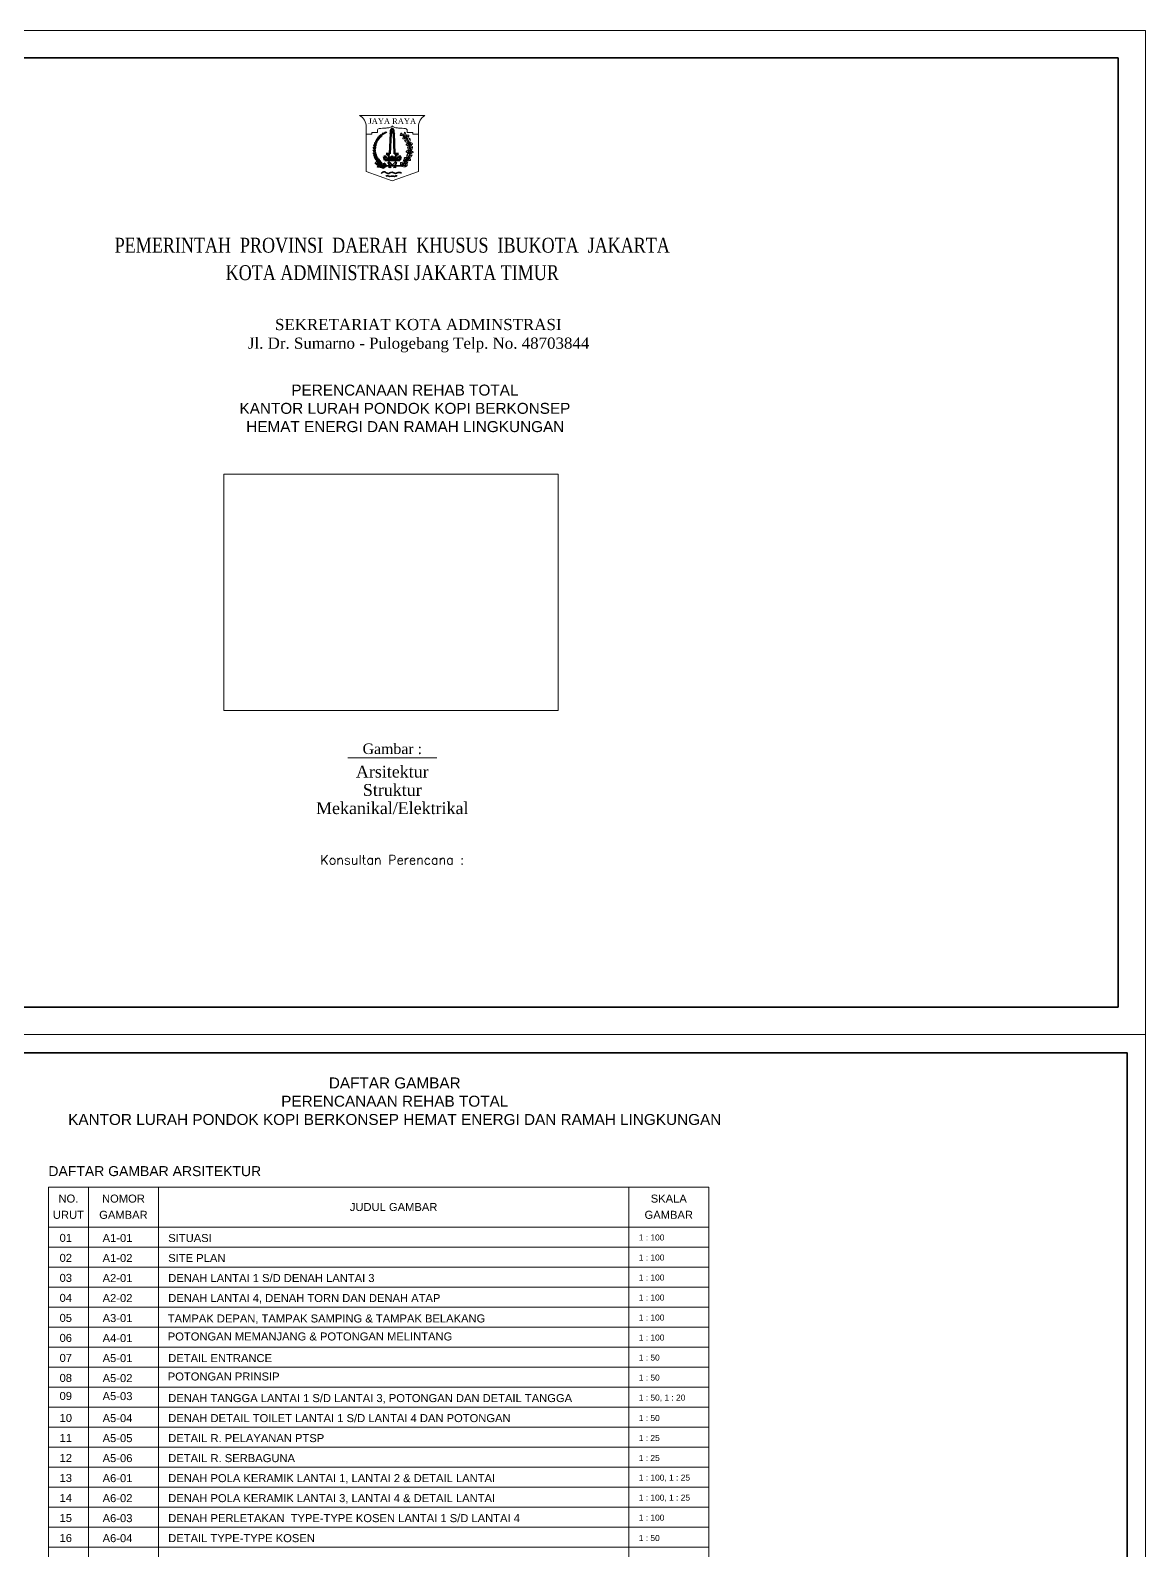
# Model space of a CAD drawing. Header units: millimetres. Extents: x -11 to 1625, y -267 to 195.
# Drawn here: x 1564.1 to 1625.2, y 89.7 to 173 of the extents above; entities that cross this region are included whole.
import ezdxf
from ezdxf.enums import TextEntityAlignment as Align

# ---------------------------------------------------------------- set-up
doc = ezdxf.new("R2010")
doc.units = ezdxf.units.MM
for name, color, linetype, lineweight in [('ars', 11, 'Continuous', 5), ('grs-kop', 1, 'Continuous', 35), ('kop', 7, 'Continuous', 20), ('logo', 7, 'Continuous', 50), ('ME', 7, 'Continuous', 15), ('not', 7, 'Continuous', 20), ('tem', 5, 'Continuous', 20), ('u', 6, 'Continuous', 20)]:
    doc.layers.add(name, color=color, linetype=linetype, lineweight=lineweight)
doc.styles.add('2', font='ROMANT.shx')
doc.styles.add('COM', font='complex.shx')
doc.styles.add('R', font='romantic.ttf')
doc.styles.get("Standard").update_dxf_attribs({"font": 'ARIALUNI.TTF'})
doc.styles.add('times', font='times.ttf')
picture_1 = doc.add_image_def('image6.jpg', size_in_pixel=(1191, 842))

msp = doc.modelspace()

# ---------------------------------------------------------------- linework, layer by layer
at = {"layer": 'ars', "color": 11}
for p, q in [((1584.6440775, 167.1840347), (1584.5793054, 167.2226974)), ((1584.6761195, 167.1743112), (1584.6872321, 167.137309)), ((1584.7894251, 166.997511), (1584.724653, 167.0361737)), ((1584.7894251, 166.997511), (1584.7959316, 167.0726635)), ((1584.845584, 166.8497824), (1584.8755251, 166.8202606)), ((1584.8808298, 166.846715), (1584.8799763, 166.8080896)), ((1584.9325069, 166.5889992), (1584.883137, 166.646033)), ((1584.9325069, 166.5889992), (1584.9551587, 166.6609515)), ((1584.685321, 165.7776867), (1584.6844801, 165.8531157)), ((1584.7233006, 165.8238055), (1584.7892514, 165.8604214)), ((1584.8996893, 166.1699136), (1584.862806, 166.2357153)), ((1584.8996893, 166.1699136), (1584.9474315, 166.2283167)), ((1584.9238481, 166.3919542), (1584.9351949, 166.3514665)), ((1584.9526966, 166.4302382), (1584.9387485, 166.394209)), ((1584.5195823, 165.625129), (1584.5946164, 165.6328835))]:
    msp.add_line(p, q, dxfattribs=at)
for centre, radius, start, end in [((1584.022731, 166.4585954), 1.0352709, 114.085604242, 237.632514007), ((1583.5127922, 167.3059595), 0.0897895, 117.740605592, 182.201942085), ((1583.3812748, 167.3819791), 0.0897895, 297.740605592, 2.201942085), ((1583.5607955, 167.3430074), 0.0718316, 113.400686667, 177.86202316), ((1583.4604854, 167.4116106), 0.0718316, 293.400686667, 357.86202316), ((1583.5313798, 167.2876794), 0.0718316, 61.681084802, 126.142421296), ((1583.5215741, 167.4456096), 0.0718316, 293.400686667, 357.86202316), ((1583.6218842, 167.3770064), 0.0718316, 113.400686667, 177.86202316), ((1583.5924685, 167.3216784), 0.0718316, 61.681084802, 126.142421296), ((1583.5841781, 167.442921), 0.0718316, 241.681084802, 306.142421296), ((1583.6593617, 167.3629412), 0.0718316, 80.936849541, 145.398186035), ((1583.611551, 167.474667), 0.0718316, 260.936849541, 325.398186035), ((1584.8172123, 167.3203949), 0.2030952, 151.181879908, 225.995647049), ((1584.4981768, 167.2722093), 0.2030952, 331.181879908, 45.995647049), ((1583.072726, 166.5791733), 0.1558845, 172.399490049, 236.860826543), ((1582.832993, 166.4692623), 0.1558845, 352.399490049, 56.860826543), ((1583.0985212, 166.7122732), 0.1558845, 164.619036116, 229.08037261), ((1582.8461157, 166.6358285), 0.1558845, 344.619036116, 49.08037261), ((1583.1427653, 166.4626132), 0.1558845, 120.679888184, 185.141224678), ((1582.9079693, 166.5827098), 0.1558845, 300.679888184, 5.141224678), ((1583.115277, 166.818818), 0.1247076, 158.864860204, 223.326196697), ((1582.93576, 166.7380814), 0.1558845, 292.899434252, 357.360770745), ((1583.1521361, 166.5873043), 0.1558845, 112.899434252, 177.360770745), ((1582.9082385, 166.7782155), 0.1247076, 338.864860204, 43.326196697), ((1582.9877941, 166.8524154), 0.1247076, 287.145258339, 351.606594833), ((1583.1479291, 166.7150463), 0.1247076, 107.145258339, 171.606594833), ((1583.1634997, 166.9130397), 0.1247076, 150.299630304, 214.760966797), ((1582.9527232, 166.9037254), 0.1247076, 330.299630304, 34.760966797), ((1583.0424425, 166.9652491), 0.1247076, 278.580028439, 343.041364932), ((1583.1803324, 166.8055624), 0.1247076, 98.580028439, 163.041364932), ((1583.2138372, 167.002701), 0.1247076, 145.798930762, 210.260267256), ((1583.0029797, 167.0099553), 0.1247076, 325.798930762, 30.260267256), ((1583.0972502, 167.0642489), 0.1247076, 274.079328897, 338.540665391), ((1583.2221842, 166.8942342), 0.1247076, 94.079328897, 158.540665391), ((1583.2756522, 167.0836065), 0.1247076, 139.367906396, 203.82924289), ((1583.0669341, 167.1144326), 0.1247076, 319.367906396, 23.82924289), ((1583.2717976, 166.9748872), 0.1247076, 87.648304532, 152.109641025), ((1583.1666927, 167.1578256), 0.1247076, 267.648304532, 332.109641025), ((1583.3440894, 167.15845), 0.1247076, 133.841635436, 198.302971929), ((1583.13931, 167.2092328), 0.1247076, 313.841635436, 18.302971929), ((1583.3297828, 167.0506073), 0.1247076, 82.122033571, 146.583370065), ((1583.2427838, 167.2428172), 0.1247076, 262.122033571, 326.583370065), ((1583.4054063, 167.2167733), 0.1122368, 126.6239457, 191.085282193), ((1583.2283075, 167.2852713), 0.1122368, 306.6239457, 11.085282193), ((1583.380438, 167.1221017), 0.1122368, 74.904343835, 139.365680329), ((1583.3244935, 167.3035574), 0.1122368, 254.904343835, 319.365680329), ((1583.4506858, 167.2686416), 0.0897895, 123.960955418, 188.422291911), ((1583.3117058, 167.3299633), 0.0897895, 303.960955418, 8.422291911), ((1583.4272139, 167.1939141), 0.0897895, 72.241353553, 136.702690047), ((1583.3892512, 167.3410013), 0.0897895, 252.241353553, 316.702690047), ((1583.4813615, 167.2342152), 0.0897895, 66.021003727, 130.482340221), ((1583.4595596, 167.3845498), 0.0897895, 246.021003727, 310.482340221), ((1583.5230893, 167.408922), 0.0718316, 241.681084802, 306.142421296), ((1583.9054818, 166.4585954), 1.0352709, 302.367485993, 44.485129178), ((1584.5504598, 167.3765247), 0.1565084, 235.515356547, 280.620704982), ((1584.4497702, 167.2194755), 0.1295752, 1.424824002, 71.624042141), ((1584.6958074, 167.190001), 0.1565084, 235.515356547, 280.620704982), ((1584.6558672, 166.7772899), 0.2030952, 20.912298277, 95.726065417), ((1584.8253207, 167.0518642), 0.2030952, 200.912298277, 275.726065417), ((1584.5951178, 167.0329518), 0.1295752, 1.424824002, 71.624042141), ((1584.8742838, 167.1758656), 0.1295752, 162.594618242, 232.793836381), ((1584.9040145, 166.8011427), 0.1565084, 217.228805061, 262.334153497), ((1584.6880044, 167.1860064), 0.1565084, 313.597955401, 358.703303836), ((1585.006526, 166.577459), 0.2030952, 171.16409051, 245.977857651), ((1584.7231632, 166.4231507), 0.2030952, 351.16409051, 65.977857651), ((1584.7591326, 166.683618), 0.1295752, 343.138272516, 53.337490655), ((1585.0601295, 166.9421051), 0.2030952, 133.199859521, 208.013626662), ((1584.7418019, 166.9947654), 0.2030952, 313.199859521, 28.013626662), ((1585.0540297, 166.7447027), 0.1295752, 150.067888034, 220.267106173), ((1585.1537573, 166.4589123), 0.2030952, 113.302680448, 188.116447589), ((1584.8723545, 166.6167664), 0.2030952, 293.302680448, 8.116447589), ((1584.8743842, 166.7950052), 0.1565084, 301.071225192, 346.176573628), ((1582.8428682, 166.3007066), 0.1558845, 2.292602346, 66.75393884), ((1583.0601525, 166.4501719), 0.1558845, 182.292602346, 246.75393884), ((1582.874801, 166.1414143), 0.1558845, 12.662776115, 77.124112609), ((1583.0616312, 166.3275508), 0.1558845, 192.662776115, 257.124112609), ((1583.0760679, 166.2290704), 0.1558845, 200.215146733, 264.676483227), ((1582.9153228, 166.019993), 0.1558845, 20.215146733, 84.676483227), ((1582.9728155, 165.8962216), 0.1558845, 26.160105793, 90.621442287), ((1583.1110413, 166.1208234), 0.1558845, 206.160105793, 270.621442287), ((1583.1491765, 166.3473785), 0.1558845, 130.573000481, 195.034336975), ((1582.8972381, 166.4253488), 0.1558845, 310.573000481, 15.034336975), ((1583.1677046, 166.2424615), 0.1558845, 140.94317425, 205.404510744), ((1583.0339613, 165.7936037), 0.1558845, 28.507978688, 92.969315182), ((1583.1628699, 166.0236796), 0.1558845, 208.507978688, 272.969315182), ((1582.9058463, 166.2738075), 0.1558845, 320.94317425, 25.404510744), ((1583.2024157, 166.1407337), 0.1558845, 140.94317425, 205.404510744), ((1582.9405574, 166.1720797), 0.1558845, 320.94317425, 25.404510744), ((1583.1115577, 165.6913836), 0.1558845, 40.031084611, 104.492421104), ((1583.1919073, 165.9425733), 0.1558845, 220.031084611, 284.492421104), ((1583.2458381, 166.0460822), 0.1558845, 146.902841606, 211.3641781), ((1582.9821405, 166.0500704), 0.1558845, 326.902841606, 31.3641781), ((1583.2001204, 165.5974217), 0.1558845, 49.200624763, 113.661961256), ((1583.2394146, 165.8582057), 0.1558845, 229.200624763, 293.661961256), ((1583.304344, 165.9486558), 0.1558845, 146.695261362, 211.156597855), ((1583.0406626, 165.9535993), 0.1558845, 326.695261362, 31.156597855), ((1583.3668267, 165.8679951), 0.1558845, 144.863524868, 209.324861361), ((1583.103438, 165.8813645), 0.1558845, 324.863524868, 29.324861361), ((1583.4383807, 165.7908857), 0.1558845, 144.490266697, 208.951603191), ((1583.1750847, 165.8059707), 0.1558845, 324.490266697, 28.951603191), ((1583.5179075, 165.7333732), 0.1558845, 156.180256718, 220.641593211), ((1583.2570163, 165.6947973), 0.1558845, 336.180256718, 40.641593211), ((1584.5657391, 165.6426773), 0.1565084, 158.869570005, 203.974918441), ((1584.3896801, 165.7043706), 0.1295752, 284.77903746, 354.978255599), ((1584.760495, 165.7876512), 0.2030952, 137.107603045, 211.921370185), ((1584.4393188, 165.818495), 0.2030952, 317.107603045, 31.921370185), ((1584.710721, 165.5753558), 0.1295752, 83.443224238, 153.642442377), ((1584.7673925, 165.6353251), 0.156227, 69.896176246, 144.709943387), ((1584.6935728, 165.8722883), 0.156227, 249.896176246, 324.709943387), ((1584.8006191, 165.9580281), 0.1565084, 176.98724408, 222.092592516), ((1584.6141044, 165.9619137), 0.1295752, 302.896711536, 13.095929675), ((1584.9583688, 166.1282699), 0.2030952, 153.08913128, 227.902898421), ((1584.9144687, 166.3834511), 0.1565084, 205.620093584, 250.725442019), ((1584.6411136, 166.0694929), 0.2030952, 333.08913128, 47.902898421), ((1584.9186222, 165.8531454), 0.1295752, 106.581788982, 176.781007121), ((1584.822899, 166.0132701), 0.1565084, 257.585126141, 302.690474576), ((1584.7489012, 166.2974845), 0.1295752, 331.529561039, 41.728779178), ((1584.8498313, 166.2375323), 0.2030952, 271.020022546, 345.833789687), ((1585.0503657, 165.9847647), 0.2030952, 91.020022546, 165.833789687), ((1585.070327, 166.2693829), 0.1295752, 128.278119384, 198.477337523), ((1584.9221892, 166.3827761), 0.1565084, 279.281456543, 324.386804978), ((1583.2882898, 165.5227317), 0.1558845, 44.422275203, 108.883611697), ((1583.3491711, 165.7793361), 0.1558845, 224.422275203, 288.883611697), ((1583.4903787, 165.6186892), 0.0408658, 237.632514007, 270), ((1584.4378341, 165.6186892), 0.0408658, 270, 302.367485993), ((1584.6856201, 165.7602147), 0.1565084, 234.446561396, 279.551909832)]:
    msp.add_arc(centre, radius, start, end, dxfattribs=at)
for points, start_tangent, end_tangent in [([(1584.4912084, 167.3179378), (1584.5041635, 167.2733792), (1584.4618471, 167.2475182), (1584.4094579, 167.2459137), (1584.4000979, 167.2884952), (1584.4343175, 167.3422053), (1584.4473381, 167.3701392), (1584.49048, 167.346414), (1584.4912084, 167.3179378)], (0.7144417313, -0.6996949425), (0.7144417313, -0.6996949425)), ([(1584.636556, 167.1314141), (1584.6495111, 167.0868555), (1584.6071946, 167.0609945), (1584.5548055, 167.05939), (1584.5454455, 167.1019715), (1584.5796651, 167.1556816), (1584.5926857, 167.1836155), (1584.6358276, 167.1598903), (1584.636556, 167.1314141)], (0.7144417313, -0.6996949425), (0.7144417313, -0.6996949425)), ([(1584.8293726, 166.7641058), (1584.8276923, 166.7177325), (1584.7793985, 166.7064552), (1584.7291516, 166.7213698), (1584.7336251, 166.7647378), (1584.7829691, 166.8049984), (1584.804097, 166.8274362), (1584.8376159, 166.7913725), (1584.8293726, 166.7641058)], (0.4588188177, -0.888529849), (0.4588188177, -0.888529849)), ([(1584.7701772, 167.1998189), (1584.7987508, 167.1632559), (1584.8444727, 167.1824646), (1584.876406, 167.2240274), (1584.8473343, 167.2565178), (1584.7837538, 167.260161), (1584.7534792, 167.2659307), (1584.7475017, 167.2170597), (1584.7701772, 167.1998189)], (0.1499010913, -0.9887009977), (0.1499010913, -0.9887009977)), ([(1584.9575968, 166.790666), (1584.9775598, 166.7487759), (1585.0263597, 166.7576105), (1585.0665475, 166.7912577), (1585.0452149, 166.8292802), (1584.9839382, 166.8466269), (1584.9556356, 166.8588257), (1584.9392005, 166.8124146), (1584.9575968, 166.790666)], (-0.0681116795, -0.997677703), (-0.0681116795, -0.997677703)), ([(1584.495051, 165.6867948), (1584.4546895, 165.6638982), (1584.419754, 165.6990974), (1584.4060925, 165.7496994), (1584.4453607, 165.7686413), (1584.5055222, 165.7477525), (1584.5357082, 165.7415358), (1584.522589, 165.6940807), (1584.495051, 165.6867948)], (-0.5157607906, -0.8567326344), (-0.5157607906, -0.8567326344)), ([(1584.7197165, 165.9779764), (1584.6884763, 165.9436638), (1584.644327, 165.9662539), (1584.6156071, 166.0100988), (1584.6470381, 166.0403128), (1584.7107126, 166.039168), (1584.7413351, 166.0426465), (1584.7436235, 165.9934645), (1584.7197165, 165.9779764)], (-0.2237714714, -0.9746416411), (-0.2237714714, -0.9746416411)), ([(1584.7146519, 165.6821102), (1584.6841203, 165.6471656), (1584.7115913, 165.6058761), (1584.7584215, 165.5823363), (1584.7848596, 165.6170036), (1584.7764709, 165.6801334), (1584.7764393, 165.7109529), (1584.7273167, 165.7076254), (1584.7146519, 165.6821102)], (-0.9428173022, -0.333309968), (-0.9428173022, -0.333309968)), ([(1584.8339008, 166.3621917), (1584.8229233, 166.3171051), (1584.7733481, 166.3157765), (1584.7271302, 166.3404971), (1584.740239, 166.3820777), (1584.7966751, 166.4115855), (1584.821886, 166.4293128), (1584.8474622, 166.3872419), (1584.8339008, 166.3621917)], (0.2706374562, -0.9626813426), (0.2706374562, -0.9626813426)), ([(1584.8802871, 165.9528568), (1584.8659432, 165.9087256), (1584.9074293, 165.8815525), (1584.9597425, 165.8783085), (1584.9704311, 165.9205761), (1584.9379099, 165.9753312), (1584.9257702, 166.0036591), (1584.8819067, 165.9812962), (1584.8802871, 165.9528568)], (-0.7359982524, -0.6769834359), (-0.7359982524, -0.6769834359)), ([(1584.9978457, 166.3478583), (1585.0008327, 166.3015509), (1585.0494253, 166.2916396), (1585.0992318, 166.307965), (1585.0935373, 166.3511896), (1585.0430778, 166.390043), (1585.0213257, 166.4118761), (1584.9888369, 166.3748818), (1584.9978457, 166.3478583)], (-0.4335852328, -0.9011125601), (-0.4335852328, -0.9011125601))]:
    msp.add_spline(points, degree=3, dxfattribs=dict(at, start_tangent=start_tangent, end_tangent=end_tangent))
for points in [[(1584.4495649, 165.5778234), (1584.5139483, 165.590164), (1584.6455365, 165.5851059), (1584.7419961, 165.5384107)], [(1584.4495649, 165.5778234), (1584.508384, 165.548878), (1584.636616, 165.5189187), (1584.7419961, 165.5384107)]]:
    msp.add_spline(points, degree=3, dxfattribs=at)
at = {"layer": 'grs-kop'}
for p, q in [((1623.7142732, 171.5001112), (1544.2139396, 171.5001112)), ((1623.7142732, 119.4998888), (1623.7142732, 171.5001112)), ((1544.2139396, 119.4998888), (1623.7142732, 119.4998888))]:
    msp.add_line(p, q, dxfattribs=at)
at = {"layer": 'grs-kop', "color": 1}
for p, q in [((1583.887483, 165.5267411), (1583.7495609, 165.7106372)), ((1583.9641064, 165.6188497), (1583.8312892, 165.7719403)), ((1583.9641064, 165.6188497), (1584.0969236, 165.7719403)), ((1584.0407298, 165.5267411), (1584.1786518, 165.7106372)), ((1583.887483, 165.5267411), (1583.8491713, 165.4756589)), ((1584.0407298, 165.5267411), (1584.0790415, 165.4756589))]:
    msp.add_line(p, q, dxfattribs=at)
msp.add_lwpolyline([(1583.4903787, 165.5778234), (1584.4378341, 165.5778234)], close=True, dxfattribs=at)
for points in [[(1583.8491713, 165.5778234), (1583.772548, 165.4756589)], [(1584.0790415, 165.5778234), (1584.1556648, 165.4756589)]]:
    msp.add_lwpolyline(points, dxfattribs=at)
at = {"layer": 'grs-kop', "color": 1, "const_width": 0.0550117}
msp.add_lwpolyline([(1581.5154519, 133.1651178), (1586.4127609, 133.1651178)], dxfattribs=at)
at = {"layer": 'grs-kop'}
msp.add_lwpolyline([(1542.214162, 117), (1624.214162, 117), (1624.214162, 64), (1542.214162, 64)], close=True, dxfattribs=at)
at = {"layer": 'grs-kop', "color": 1}
for centre, start, end in [((1583.7904267, 165.7412866), 36.869897646, 216.869897646), ((1584.137786, 165.7412866), 323.130102354, 143.130102354)]:
    msp.add_arc(centre, 0.0510823, start, end, dxfattribs=at)
for points in [[(1583.3506592, 165.1604826), (1583.5391446, 165.2546615), (1583.7276299, 165.1604826), (1583.9497734, 165.2277532), (1584.1449904, 165.1672096), (1584.3334758, 165.2210261), (1584.4613766, 165.1873908)], [(1583.6188707, 165.0074048), (1583.7206641, 165.0379222), (1583.8346726, 164.9992669), (1583.9629322, 165.0236807), (1584.0789766, 165.0013014), (1584.1604113, 165.0358877), (1584.2235232, 165.0135083)]]:
    msp.add_spline(points, degree=3, dxfattribs=at)
at = {"layer": 'kop'}
for p, q in [((1625.214162, 173), (1541.214162, 173)), ((1625.214162, 173), (1625.214162, 118)), ((1541.214162, 118), (1625.214162, 118))]:
    msp.add_line(p, q, dxfattribs=at)
at = {"layer": 'kop', "color": 7}
msp.add_line((1625.214162, 173), (1625.214162, 118), dxfattribs=at)
at = {"layer": 'kop'}
msp.add_lwpolyline([(1625.214162, 63), (1541.214162, 63), (1541.214162, 118), (1625.214162, 118)], close=True, dxfattribs=at)
at = {"layer": 'logo'}
for p, q in [((1583.8364008, 167.4167844), (1584.091812, 167.4167844)), ((1583.887483, 167.3657022), (1583.8364008, 166.2418926)), ((1583.9130241, 167.4372173), (1584.0151886, 167.4372173)), ((1584.0407298, 167.3657022), (1584.091812, 166.2418926)), ((1583.5043661, 166.0886459), (1583.6307366, 166.0886459)), ((1583.5043661, 166.0886459), (1583.5554484, 165.8843169)), ((1583.5554484, 165.8843169), (1584.3727644, 165.8843169)), ((1583.6307366, 166.2418926), (1583.8364008, 166.2418926)), ((1583.6307366, 166.2418926), (1583.6307366, 166.2367844)), ((1583.6307366, 166.2367844), (1583.6425365, 166.2367844)), ((1583.6307366, 166.0886459), (1583.6562778, 165.9864814)), ((1583.6562778, 165.9864814), (1584.271935, 165.9864814)), ((1583.8108596, 166.0375636), (1583.9130241, 166.0375636)), ((1584.0151886, 166.0375636), (1584.1173531, 166.0375636)), ((1584.091812, 166.2418926), (1584.2974761, 166.2418926)), ((1584.271935, 165.9864814), (1584.2974761, 166.0886459)), ((1584.2856763, 166.2367844), (1584.2974761, 166.2367844)), ((1584.2974761, 166.2418926), (1584.2974761, 166.2367844)), ((1584.2974761, 166.0886459), (1584.4238467, 166.0886459)), ((1584.3727644, 165.8843169), (1584.4238467, 166.0886459))]:
    msp.add_line(p, q, dxfattribs=at)
for points in [[(1583.9130241, 167.4372173), (1583.9072919, 167.4455867), (1583.9025617, 167.4534495), (1583.8987336, 167.4608815), (1583.8957079, 167.4679588), (1583.8933847, 167.4747574), (1583.8916643, 167.4813531), (1583.8904469, 167.4878222), (1583.8896326, 167.4942404), (1583.8891441, 167.5006709), (1583.8889941, 167.5071255), (1583.8892179, 167.513603), (1583.8898506, 167.5201022), (1583.8909276, 167.526622), (1583.8924839, 167.5331613), (1583.8945549, 167.5397189), (1583.8971757, 167.5462936), (1583.9004244, 167.5529667), (1583.9045506, 167.5601489), (1583.9098465, 167.5683332), (1583.9166047, 167.5780129), (1583.9251173, 167.589681), (1583.9356769, 167.6038305), (1583.9485758, 167.6209546), (1583.9641064, 167.6415463)], [(1584.0151886, 167.4372173), (1584.0209209, 167.4455867), (1584.0256511, 167.4534495), (1584.0294792, 167.4608815), (1584.0325049, 167.4679588), (1584.034828, 167.4747574), (1584.0365484, 167.4813531), (1584.0377659, 167.4878222), (1584.0385802, 167.4942404), (1584.0390687, 167.5006709), (1584.0392187, 167.5071255), (1584.0389949, 167.513603), (1584.0383621, 167.5201022), (1584.0372852, 167.526622), (1584.0357288, 167.5331613), (1584.0336579, 167.5397189), (1584.0310371, 167.5462936), (1584.0277883, 167.5529667), (1584.0236622, 167.5601489), (1584.0183662, 167.5683332), (1584.0116081, 167.5780129), (1584.0030954, 167.589681), (1583.9925358, 167.6038305), (1583.979637, 167.6209546), (1583.9641064, 167.6415463)]]:
    msp.add_lwpolyline(points, dxfattribs=at)
for centre, radius, start, end in [((1583.8177034, 167.3470048), 0.0722412, 15, 75), ((1584.1105094, 167.3470048), 0.0722412, 105, 165), ((1583.5149645, 165.9582788), 0.3063332, 15, 65.389428455), ((1583.9641064, 166.0375636), 0.0510823, 0, 180), ((1584.4132483, 165.9582788), 0.3063332, 114.610571545, 165)]:
    msp.add_arc(centre, radius, start, end, dxfattribs=at)
for points in [[(1583.3708853, 165.6298465), (1583.3281982, 165.6140471), (1583.247567, 165.6330064), (1583.1210866, 165.6804044), (1583.0341314, 165.7594011)], [(1583.6318946, 165.5778234), (1583.5987923, 165.642782), (1583.5294766, 165.7042977), (1583.5199929, 165.7341295)], [(1583.4104105, 165.5792886), (1583.3534943, 165.569809), (1583.3044831, 165.5492698), (1583.2206899, 165.5429501), (1583.1400587, 165.5619093)], [(1583.5210808, 165.5650692), (1583.4815557, 165.5413702), (1583.3993434, 165.5318906), (1583.3281982, 165.5318906), (1583.2918351, 165.522411)], [(1583.6318946, 165.5778234), (1583.5795779, 165.5492698), (1583.5495388, 165.5192511), (1583.4436115, 165.4813327), (1583.3977624, 165.4923922)], [(1583.600131, 165.6124672), (1583.5289858, 165.617207), (1583.4942037, 165.6361662), (1583.4420305, 165.6361662)]]:
    msp.add_spline(points, degree=3, dxfattribs=at)
at = {"layer": 'not'}
for p, q in [((1565.1324316, 109.6489268), (1565.1324316, 69.1020163)), ((1565.1324316, 109.6489268), (1601.2958924, 109.6489268)), ((1567.3241565, 109.6489268), (1567.3241565, 69.1020163)), ((1571.1596751, 109.6489268), (1571.1596751, 69.1020163)), ((1596.9124426, 109.6489268), (1596.9124426, 69.1020163)), ((1601.2958924, 109.6489268), (1601.2958924, 69.1020163)), ((1565.1324316, 107.4572019), (1601.2958924, 107.4572019)), ((1565.1324316, 106.3613395), (1601.2958924, 106.3613395)), ((1565.1324316, 105.265477), (1601.2958924, 105.265477)), ((1565.1324316, 104.1696146), (1601.2958924, 104.1696146)), ((1565.1324316, 103.0737521), (1601.2958924, 103.0737521)), ((1565.1324316, 101.9778897), (1601.2958924, 101.9778897)), ((1565.1324316, 100.8820272), (1601.2958924, 100.8820272)), ((1565.1324316, 99.7861648), (1601.2958924, 99.7861648)), ((1565.1324316, 98.6903023), (1601.2958924, 98.6903023)), ((1565.1324316, 97.5944399), (1601.2958924, 97.5944399)), ((1565.1324316, 96.4985774), (1601.2958924, 96.4985774)), ((1565.1324316, 95.402715), (1601.2958924, 95.402715)), ((1565.1324316, 94.3068525), (1601.2958924, 94.3068525)), ((1565.1324316, 93.2109901), (1601.2958924, 93.2109901)), ((1565.1324316, 92.1151276), (1601.2958924, 92.1151276)), ((1565.1324316, 91.0192652), (1601.2958924, 91.0192652)), ((1565.1324316, 89.9234028), (1601.2958924, 89.9234028))]:
    msp.add_line(p, q, dxfattribs=at)
at = {"layer": 'tem'}
for p, q in [((1585.7519852, 168.3362649), (1582.1762276, 168.3362649)), ((1582.5338034, 167.7232779), (1582.5338034, 165.2713299)), ((1582.8402969, 167.4167844), (1582.8402969, 167.3146199)), ((1582.8402969, 167.4167844), (1583.1467904, 167.4167844)), ((1583.1467904, 167.5189489), (1583.1467904, 167.4167844)), ((1584.7814224, 167.5189489), (1584.7814224, 167.4167844)), ((1585.0879159, 167.4167844), (1584.7814224, 167.4167844)), ((1585.0879159, 167.4167844), (1585.0879159, 167.3146199)), ((1585.3944094, 167.7232779), (1585.3944094, 165.2713299)), ((1582.5338034, 167.3146199), (1582.8402969, 167.3146199)), ((1585.3944094, 167.3146199), (1585.0879159, 167.3146199)), ((1582.5338034, 165.2713299), (1583.9641064, 164.7605074)), ((1583.9641064, 164.7605074), (1585.3944094, 165.2713299))]:
    msp.add_line(p, q, dxfattribs=at)
for centre, radius, start, end in [((1581.829598, 167.7232779), 0.7042053, 0, 60.512874327), ((1586.0986147, 167.7232779), 0.7042053, 119.487125673, 180), ((1583.2489549, 167.5189489), 0.1021645, 90, 180), ((1584.6792579, 167.5189489), 0.1021645, 0, 90)]:
    msp.add_arc(centre, radius, start, end, dxfattribs=at)
for points in [[(1583.9641064, 167.7743602), (1583.904399, 167.7149544), (1583.8244095, 167.6801108), (1583.6203339, 167.6514161), (1583.4306154, 167.6401432), (1583.2489549, 167.6211134)], [(1583.9641064, 167.7743602), (1584.0238138, 167.7149544), (1584.1038033, 167.6801108), (1584.3078789, 167.6514161), (1584.4975974, 167.6401432), (1584.6792579, 167.6211134)]]:
    msp.add_spline(points, degree=3, dxfattribs=at)

# ---------------------------------------------------------------- texts
at = {"color": 5, "style": 'R'}
for s, height, p in [('Gambar :', 0.57467532, (1583.9641064, 133.6651178)), ('Arsitektur', 0.65, (1583.9641064, 132.4151178)), ('Struktur', 0.65, (1583.9641064, 131.4151178)), ('Mekanikal/Elektrikal', 0.65, (1583.9641064, 130.4174133))]:
    msp.add_text(s, height=height, dxfattribs=at).set_placement(p, align=Align.MIDDLE)
at = {"linetype": 'Continuous', "style": 'COM'}
msp.add_text('Konsultan Perencana :', height=0.512195122, dxfattribs=at).set_placement((1583.9641064, 127.5685823), align=Align.MIDDLE)
at = {"layer": 'kop', "insert": (1574.2800485, 153.5995601), "char_height": 0.6, "attachment_point": 1}
msp.add_mtext_dynamic_manual_height_columns('\\pi4.1572;PERENCANAAN REHAB TOTAL \\P\\pi1.3189;KANTOR LURAH PONDOK KOPI BERKONSEP \\P\\pi1.687;HEMAT ENERGI DAN RAMAH LINGKUNGAN', width=20.657811093, gutter_width=1.5, heights=[0], dxfattribs=at)
at = {"layer": 'ME', "style": 'times', "width": 0.8}
for s, p in [('PEMERINTAH  PROVINSI  DAERAH  KHUSUS  IBUKOTA  JAKARTA', (1583.9641064, 161.230891)), ('KOTA ADMINISTRASI JAKARTA TIMUR', (1583.9641064, 159.730891))]:
    msp.add_text(s, height=0.817316017, dxfattribs=at).set_placement(p, align=Align.MIDDLE)
at = {"layer": 'ME', "insert": (1575.6521795, 157.1990621), "char_height": 0.612987013, "attachment_point": 1, "style": 'times'}
msp.add_mtext_dynamic_manual_height_columns('\\pi1.8906;SEKRETARIAT KOTA ADMINSTRASI\\P\\pi0.40633;Jl. Dr. Sumarno - Pulogebang Telp. No. 48703844', width=19.03919726, gutter_width=4.3707989, heights=[0], dxfattribs=at)
at = {"layer": 'not'}
for s, height, p in [('DAFTAR GAMBAR ARSITEKTUR', 0.547931223, (1565.1324316, 110.247705)), ('01', 0.43834498, (1565.7450194, 106.6468011)), ('A1-01', 0.43834498, (1568.1014863, 106.6380218)), ('SITUASI', 0.43834498, (1571.6960413, 106.6380218)), ('1 : 100', 0.32875873, (1597.4603738, 106.7217348)), ('02', 0.43834498, (1565.7450194, 105.5509387)), ('A1-02', 0.43834498, (1568.1014863, 105.5421593)), ('SITE PLAN', 0.43834498, (1571.6960413, 105.5421593)), ('1 : 100', 0.32875873, (1597.4603738, 105.6258723)), ('03', 0.43834498, (1565.7450194, 104.4550762)), ('A2-01', 0.43834498, (1568.1014863, 104.4462969)), ('DENAH LANTAI 1 S/D DENAH LANTAI 3', 0.438344979, (1571.6960413, 104.4462969)), ('1 : 100', 0.32875873, (1597.4603738, 104.5300099)), ('04', 0.43834498, (1565.7450194, 103.3592138)), ('A2-02', 0.43834498, (1568.1014863, 103.3504345)), ('DENAH LANTAI 4, DENAH TORN DAN DENAH ATAP', 0.438344979, (1571.6960413, 103.3504345)), ('1 : 100', 0.32875873, (1597.4603738, 103.4341474)), ('05', 0.43834498, (1565.7450194, 102.2633514)), ('A3-01', 0.43834498, (1568.1014863, 102.254572)), ('TAMPAK DEPAN, TAMPAK SAMPING & TAMPAK BELAKANG', 0.438344979, (1571.669807, 102.2323475)), ('1 : 100', 0.32875873, (1597.4603738, 102.338285)), ('06', 0.43834498, (1565.7450194, 101.1674889)), ('A4-01', 0.43834498, (1568.1014863, 101.1587096)), ('POTONGAN MEMANJANG & POTONGAN MELINTANG', 0.438344979, (1571.669807, 101.2460713)), ('1 : 100', 0.32875873, (1597.4603738, 101.2424225)), ('07', 0.43834498, (1565.7450194, 100.0716265)), ('A5-01', 0.43834498, (1568.1014863, 100.0628471)), ('DETAIL ENTRANCE', 0.438344979, (1571.6960413, 100.0628471)), ('1 : 50', 0.32875873, (1597.4603738, 100.1465601)), ('08', 0.43834498, (1565.7450194, 98.975764)), ('A5-02', 0.43834498, (1568.1014863, 98.9669847)), ('POTONGAN PRINSIP', 0.438344979, (1571.669807, 99.0543464)), ('1 : 50', 0.32875873, (1597.4603738, 99.0506976)), ('09', 0.43834498, (1565.7450194, 97.9894878)), ('A5-03', 0.43834498, (1568.1014863, 97.9807085)), ('DENAH TANGGA LANTAI 1 S/D LANTAI 3, POTONGAN DAN DETAIL TANGGA', 0.438344979, (1571.6960413, 97.8711222)), ('1 : 50, 1 : 20', 0.328758734, (1597.4603738, 97.9548352)), ('10', 0.43834498, (1565.7450194, 96.7840391)), ('A5-04', 0.43834498, (1568.1014863, 96.7752598)), ('DENAH DETAIL TOILET LANTAI 1 S/D LANTAI 4 DAN POTONGAN', 0.438344979, (1571.6960413, 96.7752598)), ('1 : 50', 0.32875873, (1597.4603738, 96.8356953)), ('11', 0.43834498, (1565.7450194, 95.6881767)), ('A5-05', 0.43834498, (1568.1014863, 95.6793973)), ('DETAIL R. PELAYANAN PTSP', 0.438344979, (1571.6960413, 95.6793973)), ('1 : 25', 0.32875873, (1597.4603738, 95.7398329)), ('12', 0.43834498, (1565.7450194, 94.5923142)), ('A5-06', 0.43834498, (1568.1014863, 94.5835349)), ('DETAIL R. SERBAGUNA', 0.438344979, (1571.6960413, 94.5835349)), ('1 : 25', 0.32875873, (1597.4603738, 94.6439704)), ('13', 0.43834498, (1565.7450194, 93.4964518)), ('A6-01', 0.43834498, (1568.1014863, 93.4876724)), ('DENAH POLA KERAMIK LANTAI 1, LANTAI 2 & DETAIL LANTAI', 0.438344979, (1571.6960413, 93.4876724)), ('1 : 100, 1 : 25', 0.328758734, (1597.4603738, 93.5713854)), ('14', 0.43834498, (1565.7450194, 92.4005893)), ('A6-02', 0.43834498, (1568.1014863, 92.39181)), ('DENAH POLA KERAMIK LANTAI 3, LANTAI 4 & DETAIL LANTAI', 0.438344979, (1571.6960413, 92.39181)), ('1 : 100, 1 : 25', 0.328758734, (1597.4603738, 92.475523)), ('15', 0.43834498, (1565.7450194, 91.3047269)), ('A6-03', 0.43834498, (1568.1014863, 91.2959475)), ('DENAH PERLETAKAN  TYPE-TYPE KOSEN LANTAI 1 S/D LANTAI 4', 0.438344979, (1571.6960413, 91.2959475)), ('1 : 100', 0.32875873, (1597.4603738, 91.3796605)), ('16', 0.43834498, (1565.7450194, 90.2088644)), ('A6-04', 0.43834498, (1568.1014863, 90.2000851)), ('DETAIL TYPE-TYPE KOSEN', 0.438344979, (1571.6960413, 90.2000851)), ('1 : 50', 0.32875873, (1597.4603738, 90.2605206))]:
    msp.add_text(s, height=height, dxfattribs=at).set_placement(p)
at = {"layer": 'not', "insert": (1584.09873, 115.6508931), "char_height": 0.6, "attachment_point": 2, "style": '2'}
msp.add_mtext('{\\fArial|b0|i0|c0|p34;DAFTAR GAMBAR\\P\\fArial Unicode MS|b0|i0|c0|p34;PERENCANAAN REHAB TOTAL \\PKANTOR LURAH PONDOK KOPI BERKONSEP HEMAT ENERGI DAN RAMAH LINGKUNGAN}', dxfattribs=at)
at = {"layer": 'not', "attachment_point": 5}
for s, insert, char_height in [('NO.', (1566.2282941, 109.0140916), 0.43834498), ('NOMOR', (1569.2419158, 109.0140916), 0.43834498), ('SKALA', (1599.1041675, 109.0140916), 0.43834498), ('URUT', (1566.2282941, 108.1255129), 0.43834498), ('GAMBAR', (1569.2419158, 108.1255129), 0.43834498), ('JUDUL GAMBAR', (1584.0360588, 108.5530643), 0.438344979), ('GAMBAR', (1599.1041675, 108.1255129), 0.43834498)]:
    msp.add_mtext(s, dxfattribs=dict(at, insert=insert, char_height=char_height))
at = {"layer": 'tem', "style": 'R'}
msp.add_text('JAYA RAYA', height=0.30649351, dxfattribs=at).set_placement((1583.9641064, 168.0297714), align=Align.MIDDLE)

# ---------------------------------------------------------------- pictures from other files: only their frames are drawn
at = {"layer": 'u'}
image = msp.add_image(picture_1, insert=(1574.7443876, 135.7540648), size_in_units=(18.3041674, 12.9404777), dxfattribs=at)
image.dxf.flags = 7

doc.saveas('drawing.dxf')
